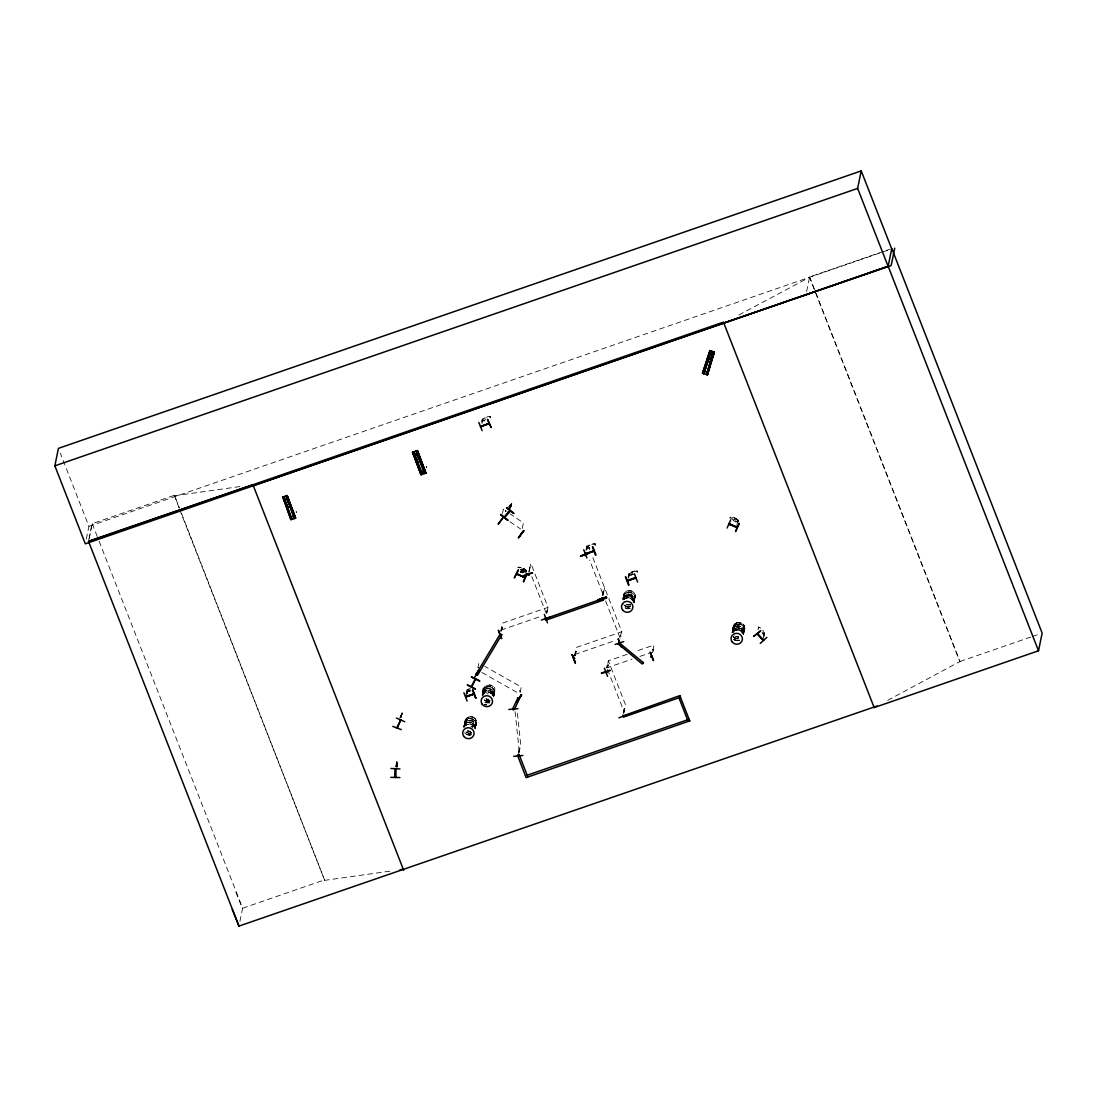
<?xml version="1.0" encoding="UTF-8"?>
<svg xmlns="http://www.w3.org/2000/svg" width="1097" height="1097" viewBox="0 0 1097 1097"><rect width="100%" height="100%" fill="white"/><g stroke="black" fill="none" stroke-linecap="round" stroke-linejoin="round"><path stroke-width="0.75" stroke-dasharray="5 3.75" d="M397.004 761.894L396.127 766.885M397.155 766.556L397.004 761.771L395.811 766.885M397.251 766.556L397.087 763.306L396.757 766.734L397.141 764.746M464.182 726.502L465.498 722.224M465.567 724.87L465.759 724.431M463.839 727.078L466.129 724.541M466.499 719.303L467.404 719.248L466.76 718.96M466.664 719.714L467.171 719.481M473.205 725.501L473.177 724.651M474.548 724.884L473.671 725.528M475.262 728.737L474.974 725.761M475.591 725.309L475.207 728.298M475.947 724.802L475.988 723.376M487.754 688.381C484.147 688.505 481.446 692.495 482.845 695.868A5.718 5.471 11.6 0 1 488.453 688.655A5.718 5.471 11.6 0 1 493.472 696.472M482.598 694.566L482.557 692.975M482.995 692.632L483.379 689.643L485.82 687.408M484.271 693.112L483.763 693.139M484.051 692.522C476.921 684.226 502.563 680.579 492.457 694.895A5.718 5.471 11.6 0 0 493.691 687.188A5.718 5.471 11.6 0 0 485.724 685.803A5.718 5.471 11.6 0 0 484.408 693.441M484.943 687.586L485.806 687.517M491.538 692.906L491.977 693.839M492.718 693.482L491.662 692.522M493.143 693.441L493.019 692.591M493.677 696.787L493.746 695.251M494.061 694.963L493.677 691.988M494.404 691.439L494.363 692.865L494.678 691.233M624.138 598.784L624.316 598.222M630.35 598.098L627.374 597.591L624.508 598.839M625.674 593.518L626.058 592.75M633.545 598.633L633.038 599.524M634.066 602.445L634.121 600.909M634.395 599.017L633.997 602.006M634.793 597.083L634.738 598.509L635.053 596.878M732.508 632.174L732.549 630.734L732.234 632.297A5.718 5.471 11.6 0 1 738.775 627.964A5.718 5.471 11.6 0 1 743.492 634.34L743.656 632.859M732.906 630.24L733.29 627.237L735.305 625.002M734.318 631.049A5.718 5.471 11.6 0 1 735.634 623.411A5.718 5.471 11.6 0 1 743.601 624.796A5.718 5.471 11.6 0 1 742.299 632.434C752.912 622.561 727.709 618.036 734.236 631.077A5.718 5.471 11.6 0 1 735.634 623.411A5.718 5.471 11.6 0 1 743.615 624.742A5.718 5.471 11.6 0 1 742.312 632.366M733.687 630.377L734.455 630.213L733.674 630.734M734.771 625.112L735.744 624.906L734.867 625.345M742.628 631.077L741.915 630.103M733.962 632.914A5.704 5.458 11.6 0 1 734.867 625.592A5.704 5.458 11.6 0 1 742.559 625.962A5.704 5.458 11.6 0 1 742.984 633.339L744.328 629.034M744.369 630.624L743.272 626.401M396.511 766.926L396.771 762.881L396.62 766.94M397.032 767.639L397.237 765.72M86.32 539.052L88.926 526.327L60.308 453.13M88.788 539.642L92.025 523.872M89.255 538.298L92.244 523.68L174.423 495.282L179.414 508.048M179.03 507.842L174.423 495.282M239.928 921.357L242.615 908.22L99.114 541.232M389.915 871.169L324.685 880.343L180.031 509.639M400.899 716.547L402.188 713.16L401.475 713.749M400.926 717.219L401.79 713.023M401.228 717.342L402.229 713.064L401.612 714.476M401.049 716.739L402.133 713.023M395.825 766.09L396.689 761.894M481.418 422.153L482.762 419.095L481.24 423.84M482.022 423.579L482.762 419.095M484.929 418.78L485.697 419.356M489.81 417.011L490.551 416.833L487.973 416.572L481.994 419.671L485.121 417.587L483.366 420.082L485.08 420.11M502.453 513.465L503.317 509.255L508.679 512.902M466.156 693.948L467.02 689.752L468.035 689.752M465.69 697.034L467.02 689.752M466.924 693.688L467.788 689.492M467.048 693.976C469.955 688.313 464.648 690.987 470.16 688.08L467.034 690.054M468.584 689.656L468.419 690.479L470.133 690.52M505.95 510.489L505.731 511.723L505.717 510.283M470.147 688.148L469.489 691.412L472.313 690.328M464.237 725.09L463.866 726.79A5.718 5.471 11.6 0 1 470.421 722.375A5.718 5.471 11.6 0 1 475.166 728.669L475.481 727.05M464.292 724.76L464.621 723.156M464.689 722.827L465.046 721.223M509.721 509.927L511.394 503.729L510.53 507.321M510.53 507.925L511.394 503.729M478.635 667.936L477.908 667.525L478.95 663.013L483.324 665.495M511.065 506.718L511.723 503.825L511.421 506.17M475.536 726.721L475.865 725.117M475.933 724.788L476.249 723.17M493.54 695.471A5.677 5.43 11.6 0 0 482.31 694.95L482.653 693.153M482.707 692.824L483.037 691.22M483.105 690.891L483.462 689.273M500.712 631.433L502.412 623.137L548.034 607.368L530.797 563.282L529.097 571.578M501.096 630.364L502.316 627.127L501.864 630.103M522.241 528.493L523.392 522.899L510.009 513.807M501.48 631.173L502.316 627.127M492.388 693.592L492.937 692.783M493.581 696.65L493.897 695.1M493.952 694.785L494.281 693.181M526.107 572.072L520.664 568.589L521.87 567.972L523.502 569.686L521.486 569.837M524.503 572.209L523.557 569.7M525.614 570.563L526.409 570.467L525.436 570.481M526.149 571.976L526.313 570.755C525.724 568.205 516.673 566.203 518.785 567.602M528.795 571.688L529.933 567.533L529.659 570.975M529.083 572.428L529.632 567.643M520.115 692.591L521.267 686.996L484.778 666.332M546.32 613.566L546.882 610.864L546.868 611.715M546.896 612.962L548.034 607.368M518.593 752.144L519.43 748.099M518.634 753.474L519.745 748.072M518.991 752.912L520.691 744.616L517.236 711.295M585.921 550.529L587.348 543.577L591.036 553.025M586.333 549.83L587.567 546.471L587.101 549.57M586.676 548.226L586.799 546.745M586.991 549.282L587.567 546.471M595.164 545.25L595.397 544.139C592.366 542.028 582.288 550.461 589.898 545.003L588.143 547.485L589.857 547.513M595.205 545.346L595.438 544.235L592.791 544.098M574.485 655.8L576.186 647.504L621.821 631.735L591.653 554.602M574.595 656.088L576.09 651.495L575.363 655.828M575.253 655.54L576.09 651.495M602.294 595.314L603.419 591.16L603.432 595.356M602.582 595.205L603.419 591.16M602.856 594.711L603.707 591.914M604.584 587.663L603.144 594.656L589.596 560.019M603.144 595.452L603.117 591.269M606.614 667.881L607.162 665.18L608.232 664.823L607.011 668.073M627.21 654.306L608.328 660.833L606.902 667.826L632.078 659.132M607.793 667.799L608.232 664.823M623.082 598.468L623.411 596.864L623.713 599.661M623.48 596.535L623.836 594.931M628.019 577.845L628.883 573.649L629.719 573.8M628.416 576.734L629.843 573.662L628.334 580.67M628.8 577.584L629.664 573.388M621.821 631.735L620.162 636.246M633.956 602.308L634.285 600.758M634.34 600.429L634.669 598.825M623.288 712.556L624.412 708.415L623.576 713.311M623.576 712.46L624.412 708.415M623.864 713.201L625.564 704.905L608.328 660.833M652.811 650.658L653.963 645.063L635.081 651.591M652.646 652.304C654.799 649.589 651.316 649.314 653.195 649.602M733.276 517.208L731.521 518.689L733.207 520.115L737.033 521.006L737.211 520.17C736.786 517.523 730.04 515.617 730.108 518.264M730.245 517.126L730.012 518.237M730.945 517.537L730.287 517.263M736.814 525.655L737.966 520.06L738.734 520.376L737.966 520.06M732.618 630.432L732.947 628.814M733.015 628.499L733.344 626.881M806.624 291.473L809.6 276.951L890.161 249.115M743.423 634.491L743.821 632.708M743.876 632.379L744.205 630.775M744.26 630.46L744.589 628.828M760.893 628.115L758.48 627.059L758.329 628.101M758.054 629.884L758.548 626.99M763.608 635.67L764.417 632.667L764.403 636.054M762.977 639.674L764.417 632.667M764.17 636.26L764.143 632.969M887.706 700.352L959.971 661.505L809.6 276.951M399.884 718.453L400.762 715.683M482.173 694.785L483.434 692.097L487.37 690.136M473.575 724.431L473.479 725.309M474.494 725.24L473.218 723.376M493.623 696.362L494.061 694.963M622.931 598.605L624.289 595.932M633.216 598.948L632.023 597.083M732.097 632.393L733.344 629.692L735.799 628.046M741.874 631.049L742.847 630.391M743.533 633.956L743.588 629.582M400.474 717.589L400.94 716.3M400.954 716.698L401.968 714.257M400.542 717.74L401.447 715.313M400.007 717.328L401.283 714.641M520.965 567.437L519.361 567.944M521.61 569.165L523.269 570.783L522.186 571.331M522.871 573.018L519.978 571.921L525.874 573.183M526.409 570.783L523.817 568.493L524.723 571.098L520.883 570.207M734.195 517.88L735.717 520.074L732.947 518.908L734.222 517.784M738.459 521.898L732.563 520.622L735.456 521.733M509.406 508.336L511.49 504.935L509.899 506.238M483.516 689.56L485.642 687.284M482.611 693.4C483.516 688.463 493.581 690.466 492.018 692.646M465.101 721.497L465.882 720.29M467.473 722.375L465.005 724.102L463.757 726.721A5.718 5.471 11.6 0 1 470.448 722.292A5.718 5.471 11.6 0 1 475.138 728.751M464.196 725.336L465.018 724.034M464.758 725.803L463.976 726.996A5.718 5.471 11.6 0 1 473.822 726.2M473.109 724.651L474.178 724.445M482.899 692.509L483.324 694.017A5.704 5.458 11.6 0 1 489.591 686.818A5.704 5.458 11.6 0 1 493.074 695.731L493.869 694.511M493.088 695.717L494.459 693.03L494.075 690.054M475.454 726.447L474.672 727.654A5.704 5.458 11.6 0 0 471.162 718.754A5.704 5.458 11.6 0 0 464.922 725.981L464.525 722.978L466.965 719.344M474.795 727.613C480.39 721.168 469.05 716.478 466.499 719.413M624.687 593.998L623.315 596.686L623.617 599.593M623.809 597.742L623 599.044A5.718 5.471 11.6 0 1 633.943 602.459A5.677 5.43 11.6 0 0 623.11 599.25M632.229 598.976L633.298 598.893M633.943 599.552C641.224 588.211 617.817 588.403 624.879 598.948M633.476 601.362L634.834 598.688L633.751 594.437M733.303 627.237L734.222 625.962M743.437 633.737A5.704 5.458 11.6 0 0 739.172 626.03C735.662 625.345 731.973 628.389 732.412 632.037A5.8 5.54 11.6 0 1 739.159 626.058L741.915 627.278L743.67 629.664M739.872 630.062L742.943 633.23A5.8 5.54 11.6 0 0 732.22 632.722L733.098 631.461M742.669 631.022L741.586 631.09M509.2 508.021L510.612 505.895M491.566 691.549L490.345 690.657M473.15 723.485L470.476 722.141L466.115 723.129M741.49 629.143L740.256 628.252M634.889 571.002L631.954 571.894L637.426 571.18C635.136 571.798 638.564 569.864 637.206 572.264L637.522 571.139L633.888 571.496M511.723 503.825L508.048 507.212L510.091 505.004M484.202 692.742L482.255 695.128A5.718 5.471 11.6 0 1 492.937 695.525C491.607 692.207 487.123 690.904 484.175 692.92M492.978 693.551L491.826 693.647M465.375 722.265L467.884 720.619M464.648 725.844L465.841 724.843M474.041 726.831L475.947 724.623L476.098 720.345M624.577 594.039L625.77 593.052M624.179 595.973L628.128 594.025M623.809 597.81C625.564 591.475 637.096 600.594 631.899 598.756M623.439 599.552L625.948 597.906M632.379 598.153L634.08 600.978L633.778 599.483M632.832 600.539L633.943 599.565M734.483 624.275L735.593 623.302M733.824 627.909L734.908 626.949M732.974 631.502L734.085 630.514M758.548 627.141L759.069 627.566M762.223 633.655L764.609 634.656M628.896 574.06L631.995 571.907L630.24 574.389L632.078 574.375L631.31 575.308L628.663 575.171M510.009 504.949L511.792 503.88M511.572 504.99L509.831 506.183L510.558 506.17M738.843 315.004L809.531 277.28L959.916 661.834M625.688 593.066L630.021 592.161L632.777 593.395M624.92 596.85L629.267 595.863M485.313 687.408L489.646 686.503L492.388 687.737M491.826 692.372L492.896 692.426M467.048 719.536L468.282 718.686M465.759 724.856L470.106 723.951L472.848 725.186M473.26 725.432L474.411 725.638M736.608 624.358L735.072 625.208M734.181 630.35L739.885 630.062M520.513 569.631L521.637 569.082M88.926 526.327L888.488 250.006M484.49 420.946L481.775 420.782L487.26 419.89M500.972 630.131L541.877 615.993M574.746 654.498L615.664 640.36M639.935 656.404L652.523 652.057M242.615 908.22L324.794 879.821M959.971 661.505L1030.865 637M1032.483 636.452L1038.928 634.217M586.909 547.033L587.745 546.759M634.203 574.321L628.732 575.034M547.17 611.619L546.498 612.167L546.882 610.864M501.644 627.676L502.426 627.415M575.418 652.043L576.199 651.783M624.166 598.633L624.769 599.003A5.718 5.471 11.6 0 1 626.113 591.393A5.718 5.471 11.6 0 1 634.08 592.791A5.718 5.471 11.6 0 1 632.777 600.416M630.734 604.9L626.277 604.694A5.718 5.471 11.6 0 0 630.665 604.927M630.377 606.641L627.361 606.943L623.576 604.625A5.718 5.471 11.6 0 0 630.322 606.641M736.567 624.344L739.556 624.111L742.312 625.345M735.785 628.115L737.28 627.731M488.508 701.353L490.002 700.983L485.546 700.777M467.829 720.619L472.286 720.825L475.344 723.993M473.602 724.212L474.754 724.733M471.587 732.919L468.57 733.235L465.827 731.918A5.718 5.471 11.6 0 0 471.545 732.851A5.718 5.471 11.6 0 1 465.882 731.946L468.57 733.221M469.694 735.059L471.203 734.771A5.704 5.458 11.6 0 1 464.497 732.755M174.313 495.789L241.217 486.382M520.472 571.18L523.749 572.552L522.35 571.057L524.009 570.838L520.828 569.535M510.05 505.073L510.777 505.059M517.88 567.314L521.006 567.341M526.094 571.839L520.28 570.632M526.053 571.935L520.239 570.714M735.374 521.774L738.5 521.802M628.115 594.012L632.379 595.328L634.135 597.7M627.402 597.618L628.896 597.687M737.266 627.813L740.242 628.334M737.266 637.083L735.826 636.644L738.788 637.165A5.8 5.54 11.6 0 1 734.565 635.753M733.125 636.507L735.443 638.454L738.432 638.893A5.718 5.471 11.6 0 1 733.207 636.479M488.138 686.448L489.646 686.516A5.718 5.471 11.6 0 1 493.143 695.416M487.74 688.368L491.991 689.67L494.116 693.496M486.999 701.216L488.522 701.298M468.94 722.141L470.448 722.224M470.448 731.507L467.487 730.986A5.718 5.471 11.6 0 0 470.421 731.521M469.722 735.072L466.746 734.565L464.415 732.686M586.538 548.171L589.171 548.308M466.815 691.165L469.53 691.371M632.571 573.676L631.694 573.58L632.914 571.729M630.377 590.447L631.831 590.899M736.91 638.879L734.181 637.576M482.365 694.662A5.677 5.43 11.6 0 1 488.878 690.287L490.332 690.726M488.522 692.015L489.975 692.454M484.778 704.548L486.232 705.001A5.8 5.54 11.6 0 1 484.778 704.535A5.8 5.54 11.6 0 0 486.245 704.877M518.031 567.286L518.716 567.67M520.664 571.318L522.501 572.086M730.355 517.181L731.123 517.51M761.99 632.544L763.498 633.312L762.977 630.268L764.76 633.613M634.848 571.043L636.027 571.66M481.885 672.502L518.374 693.167M478.073 667.264L478.786 667.675M630.336 598.112L633.326 601.225M625.921 606.422L623.59 604.557M484.257 699.982L485.546 700.832L484.243 700.064A5.718 5.471 11.6 0 0 489.948 700.983A5.677 5.43 11.6 0 1 484.312 700.064M474.165 724.459L474.96 725.844M471.162 726.324L472.45 727.119L471.134 726.337A5.704 5.458 11.6 0 1 472.396 727.078A5.8 5.54 11.6 0 0 471.148 726.337M509.913 521.706L520.622 528.987M736.087 518.415L738.679 520.787M736.046 518.497L738.596 520.746M742.271 625.345L743.355 626.428M741.874 627.265L742.902 628.334M741.545 629.047L742.696 630.377M632.736 593.381L633.819 594.478M492.347 687.737L493.431 688.82M491.607 691.535L492.786 692.783M476.084 720.331C473.383 712.625 460.836 718.645 465.91 725.419M472.807 725.186L473.89 726.269M743.286 626.401L744.068 627.731M742.587 630.131L743.3 631.502M493.376 688.793L494.157 690.123M492.676 692.522L493.376 693.894M475.289 719.083A5.718 5.471 11.6 0 1 473.986 726.708A5.718 5.471 11.6 0 0 475.275 719.138A5.718 5.471 11.6 0 0 467.295 717.753A5.718 5.471 11.6 0 0 466.006 725.323A5.718 5.471 11.6 0 1 467.295 717.753A5.718 5.471 11.6 0 1 475.289 719.083L476.071 720.345M475.015 720.77L475.741 722.059M235.855 892.053L242.519 908.741M605.599 600.95L620.381 638.728M607.519 669.403L624.138 711.912M490.29 417.834L490.606 416.695L489.715 417.011M531.826 576.583L545.991 612.784M179.647 509.433L324.685 880.343M92.244 523.68L98.483 539.642M621.053 636.274L620.655 635.245L620.641 636.095M607.464 665.084L607.752 665.824L607.162 665.18M624.111 708.511L624.399 709.265M743.67 629.664L744.027 631.09M743.313 631.433L743.643 632.942M733.194 628.348L733.536 629.76M732.81 630.117L733.249 631.611M634.45 595.698L634.793 597.097M634.052 597.632L634.491 599.14M493.403 693.825L493.732 695.333M475.262 723.924L475.687 725.432M515.11 711.624L519.251 751.61M743.505 633.888A5.8 5.54 11.6 0 0 739.159 626.058A5.704 5.458 11.6 0 0 732.59 631.858M734.332 630.981A5.718 5.471 11.6 0 1 735.648 623.357A5.718 5.471 11.6 0 1 743.601 624.796A5.718 5.471 11.6 0 1 742.299 632.434M738.432 638.66A5.677 5.43 11.6 0 1 733.276 636.329M732.275 632.27A5.677 5.43 11.6 0 1 738.788 627.882A5.677 5.43 11.6 0 1 743.464 634.217M738.816 636.85A5.704 5.458 11.6 0 1 735.909 636.342M733.317 631.31A5.704 5.458 11.6 0 1 739.57 624.097A5.704 5.458 11.6 0 1 743.053 633.01M738.404 638.893A5.718 5.471 11.6 0 1 733.194 636.548M732.193 632.448A5.718 5.471 11.6 0 1 738.761 628.033A5.718 5.471 11.6 0 1 743.478 634.409M733.824 639.318A5.8 5.54 11.6 0 0 739.543 640.319L736.54 640.662L733.797 639.428A5.704 5.458 11.6 0 0 739.46 640.442M733.043 631.762A5.704 5.458 11.6 0 1 742.779 633.463M739.529 640.127A5.704 5.458 11.6 0 1 733.907 639.14M732.33 632.64A5.704 5.458 11.6 0 1 742.847 633.134M623.014 598.797A5.718 5.471 11.6 0 1 630.295 594.56A5.718 5.471 11.6 0 1 633.847 602.116M630.35 606.408A5.677 5.43 11.6 0 1 623.74 604.378M623.178 598.962A5.677 5.43 11.6 0 1 633.929 602.253M623.727 599.689A5.704 5.458 11.6 0 1 629.966 592.476A5.704 5.458 11.6 0 1 633.449 601.375M630.734 604.598A5.704 5.458 11.6 0 1 626.373 604.392M623.055 599.894A5.704 5.458 11.6 0 1 629.637 594.08A5.704 5.458 11.6 0 1 633.901 601.787M623.782 599.36A5.718 5.471 11.6 0 1 630.035 592.133A5.718 5.471 11.6 0 1 633.531 601.06M630.281 606.696A5.677 5.43 11.6 0 1 623.672 604.666M623.507 599.812A5.704 5.458 11.6 0 1 632.544 600.237M629.993 608.177A5.718 5.471 11.6 0 1 624.371 607.203M623.562 599.483A5.718 5.471 11.6 0 1 633.655 602.582M464.168 726.516A5.718 5.471 11.6 0 1 470.778 720.674A5.718 5.471 11.6 0 1 475.056 728.408M470.476 731.192A5.704 5.458 11.6 0 1 467.569 730.684M464.25 726.187A5.704 5.458 11.6 0 1 470.832 720.372A5.704 5.458 11.6 0 1 475.111 728.079M464.977 725.652A5.718 5.471 11.6 0 1 471.23 718.425A5.718 5.471 11.6 0 1 474.727 727.352M463.935 727.297A5.704 5.458 11.6 0 1 473.739 726.529M471.203 734.469A5.718 5.471 11.6 0 1 464.552 732.426M482.282 694.84A5.718 5.471 11.6 0 1 488.851 690.424A5.718 5.471 11.6 0 1 493.568 696.801M489.961 700.764A5.677 5.43 11.6 0 1 484.367 699.776M488.878 690.287A5.677 5.43 11.6 0 1 493.554 696.609M488.905 699.242A5.704 5.458 11.6 0 1 485.998 698.748M482.666 694.25A5.704 5.458 11.6 0 1 489.262 688.422A5.704 5.458 11.6 0 1 493.527 696.142M483.393 693.715A5.718 5.471 11.6 0 1 489.66 686.489M482.351 695.361A5.704 5.458 11.6 0 1 491.141 693.537M492.155 694.593A5.704 5.458 11.6 0 1 492.868 695.855M489.619 702.533A5.718 5.471 11.6 0 1 483.996 701.545M486.286 704.685A5.704 5.458 11.6 0 1 484.86 704.247M486.643 693.866A5.704 5.458 11.6 0 1 488.124 693.935M426.322 466.664A3.058 0.768 -20.7 0 1 426.472 467.226M426.39 466.842A3.058 0.768 -20.7 0 1 426.541 467.404M296.094 511.668A3.058 0.768 -20.7 0 1 296.245 512.244M296.163 511.846A3.058 0.768 -20.7 0 1 296.313 512.409M519.69 690.836L520.239 691.508L519.69 690.836M595.191 543.893L594.533 544.441L595.191 543.893M586.47 547.828L586.456 548.678L586.47 547.828M629.993 608.478L627.004 608.712L624.262 607.477A5.704 5.458 11.6 0 0 629.925 608.492M489.619 702.834L485.176 702.615A5.704 5.458 11.6 0 0 489.55 702.848M488.878 699.557L485.902 699.05A5.718 5.471 11.6 0 0 488.837 699.584"/><path stroke-width="1.5" d="M395.208 768.915L395.139 777.129M395.606 777.142L395.619 768.64L395.523 777.526M399.98 768.928L390.861 768.476M476.4 674.532L477.277 674.984L476.742 674.271M513.698 756.327L522.816 755.49M390.751 777.348L399.898 777.554M513.588 708.868L513.314 710.116L513.273 708.881M528.891 574.91L528.164 574.554M585.428 555.205L584.701 554.849M518.47 755.764L518.332 754.805L518.058 755.545M757.122 634.093L758.041 634.08M757.986 634.464L763.375 640.525L763.594 639.866M481.569 426.157L480.664 426.719L480.664 425.979M488.439 423.771L489.139 423.716M500.986 634.409L500.383 634.464M545.031 618.804L545.785 618.489M545.922 618.914L545.84 618.242M586.059 553.162L585.263 553.766L593.847 550.859M593.957 551.147L593.902 550.612M606.257 672.42L606.929 671.611M636.054 578.05L627.717 580.683M651.851 656.568L651.152 656.623M397.539 727.407L397.361 727.709M400.035 720.647L400.734 719.81M873.706 706.715L874.062 707.62L1038.516 650.782L1042.15 633.106L891.779 248.553L888.117 266.379L85.333 543.824L54.85 465.855L58.443 448.358L861.214 170.913L891.71 248.882M282.656 496.955L287.236 495.597L295.737 518.072L290.774 519.704L282.916 497.023M283.492 499.313L287.812 497.791M284.082 500.753L288.388 499.313M284.932 503.125L289.251 501.603M285.7 505.141L290.019 503.619M286.564 507.431L290.883 505.895M413.734 454.309L418.039 452.787M414.309 455.831L418.615 454.309M415.187 458.025L419.479 456.585M415.941 460.137L420.247 458.615M416.819 462.331L421.111 460.891M396.374 718.055L404.766 721.744M396.936 727.53L400.666 720.181M400.707 719.893L397.265 728.01M401.296 729.656L392.767 726.392M480.609 426.102L481.418 426.061M482.145 430.655L478.799 422.414M487.466 419.438L491.168 427.542L487.589 419.383M488.192 424.045L488.275 423.36M488.864 423.154L481.528 426.349M489.084 423.168L489.193 423.456M498.271 524.16L503.523 516.906L498.271 524.009M463.908 692.755L467.089 701.038M500.767 514.616L507.884 520.28L500.753 514.644M465.69 696.376L474.069 693.866M465.855 696.787L474.233 693.907M471.367 677.055L479.567 681.141M504.318 516.893L510.064 510.393M504.469 517.537L510.256 510.845M509.611 511.586L505.045 516.865M471.271 686.53L475.234 679.262M471.559 685.982L471.587 687.037L475.604 679.07M474.206 677.96L478.703 670.528M501.836 634.615L477.62 675.08L476.125 673.983M475.55 679.331L474.864 679.866M476.825 673.983L476.509 674.655L476.605 673.969M473.314 693.798L473.479 694.209M474.027 694.305L474.123 693.619M475.44 689.081L467.281 684.912L475.481 688.943M475.714 698.158L472.629 689.725L475.796 697.994M513.753 513.478L506.663 507.733L513.739 513.41M498.477 630.418L501.658 638.701L498.367 630.432M518.456 537.708L523.667 530.591M520.897 533.608L520.814 534.431L521.157 533.786M516.673 573.717L517.606 574.184M516.632 573.964L524.942 577.776L516.893 573.704M517.441 574.636L517.482 573.95M518.332 570.083L514.328 577.927L518.223 570.029M524.023 575.76L532.429 572.579M523.708 581.849L526.889 573.649M524.393 576.844L525.065 577.502L516.824 574.005M528.809 575.363L528.507 574.197M528.672 574.334L528.411 575.308M532.58 572.949L523.859 575.514M508.83 709.457L517.921 708.662M519.471 698.638L514.411 709.444L512.834 708.497M516.714 702.053L521.665 694.881L516.701 702.039M512.793 708.717L517.853 697.911M518.428 697.555L518.744 698.24M518.977 697.87L518.758 698.528M518.209 697.761L519.1 698.035M516.783 702.231L521.377 694.716M549.954 617.2L541.356 620.052M544.373 614.43L547.458 622.863M545.058 618.502L545.223 618.914M545.401 618.393L545.812 620.189L602.897 600.265M689.835 720.852L526.107 777.636L517.537 755.38M545.662 618.297L545.127 618.064M527.822 776.841L519.21 754.805M527.191 775.236L689.204 719.248M589.103 553.203L580.56 556.248L588.966 552.888M583.727 549.775L586.922 557.907M585.058 554.492L585.016 555.685L584.756 554.588M585.469 553.368L585.62 553.779M586.264 553.834L593.751 550.9M595.959 554.972L592.791 546.704M592.435 546.8L595.493 555.151M593.093 550.79L593.216 551.503M572.277 654.648L575.431 663.068L572.195 654.772M573.978 658.378L574.019 659.119L574.581 658.186M597.81 600.128L606.49 597.687M602.157 597.961L602.582 599.62M602.445 598.715L545.36 618.639M601.554 673.489L610.124 670.596M604.406 668.114L607.573 676.396M605.983 672.598L605.997 671.995M606.298 672.118L606.339 672.914M627.415 580.423L635.78 577.488M627.566 580.272L628.279 580.779L635.149 577.982M628.279 580.121L628.156 580.066M615.129 644.433L623.727 641.58M629.006 584.962L625.715 576.693M621.711 647.065L618.146 638.811L621.355 647.189M643.459 662.533L642.266 664.042L618.338 644.035M618.9 642.376L619.435 642.677M618.845 642.883L618.996 643.295M619.613 642.609L619.764 642.993M634.409 573.772L637.576 582.054M635.177 577.694L635.218 578.421L635.986 577.516M618.886 717.795L627.47 714.887M622.835 716.204L622.973 715.134L623.507 717.136L680.593 697.198M623.37 715.779L679.962 695.594M706.66 361.023L711.048 362.353M707.373 358.815L711.775 360.063M708.004 356.772L712.406 358.02M708.744 354.386L713.132 355.716M709.211 352.946L713.612 354.18M702.56 373.309L709.951 350.546M650.905 656.884L650.987 656.198M651.906 656.308L650.987 656.856L651.659 656.308M653.387 660.559L650.233 652.139L653.51 660.504M678.92 697.774L687.545 719.824M727.119 528.014L730.684 519.841M729.889 524.256L728.998 523.612M729.217 523.598L737.376 527.41M739.117 523.392L735.58 531.414M737.349 527.122L736.581 526.793M736.704 526.752L736.457 527.451M737.047 527.698L737.294 526.999M757.616 633.627L763.608 640.209M760.578 630.967L753.557 636.493L760.605 630.816M763.265 640.168L757.191 634.08M888.117 266.379L857.635 188.41L861.214 170.913M760.221 643.404L766.872 637.357M894.727 248.21L891.162 265.556L723.801 323.025M702.45 373.268L709.951 350.629L714.312 351.972L707.496 374.831L713.969 351.986M703.712 373.597L710.431 350.875L711.117 351.095L703.931 373.734L711.089 351.095M703.314 373.529L710.829 350.944M713.091 351.712L706.591 374.557L713.461 351.712M707.195 374.625L714.339 351.89L706.838 374.625L707.51 374.831M480.555 426.349L489.043 423.744L480.705 426.664M606.888 672.146L606.079 671.967M526.834 573.608L523.31 581.533M735.538 531.565L739.213 523.571M507.829 520.321L500.822 514.479M476.071 674.202L500.246 633.956L501.795 634.834M601.663 598.304L602.253 599.757M516.66 702.176L521.308 694.538M523.68 530.591L518.428 537.845L523.845 530.879M618.297 644.254L619.448 642.965L643.418 662.753M728.943 523.859L737.225 527.3M294.901 518.346L294.229 518.566L286.098 495.885L295.422 518.072M295.175 518.264L286.948 495.515L295.463 518.113M291.706 519.402L283.41 496.804M412.554 452.211L417.477 450.593L425.951 473.068L421.001 474.699L412.499 452.225L421.015 474.699M414.008 451.717L413.336 451.95L421.838 474.411M416.024 451.086L424.484 473.561M425.91 473.095L417.45 450.606M593.792 551.256L580.519 556.11M474.014 694.264L465.8 697.048M619.544 643.349L618.845 643.541M232.303 909.399L238.954 926.087L877.189 705.974M737.129 527.671L728.97 524.297M625.372 576.816L628.54 585.099M575.322 663.095L572.223 654.676M283.712 496.763L291.994 519.251M286.125 495.926L294.832 518.374L286.386 495.885M412.801 452.074L421.303 474.548M413.103 452.033L421.605 474.507M416.86 450.798L425.403 473.26M291.075 519.553L282.834 497.051M295.367 518.141L287.126 495.638M54.85 465.855L857.635 188.41M253.284 485.642L888.145 266.228L1038.516 650.782M517.496 755.6L519.155 755.024M88.459 541.219L252.927 484.737L403.655 870.195M597.769 600.224L606.339 597.289M597.796 600.32L606.476 597.467M601.403 673.051L609.973 670.157M420.494 472.204L424.786 470.764M290.266 517.208L294.558 515.768M518.36 697.843L519.046 698.295M472.656 689.821L475.837 698.103M399.952 869.756L403.298 869.29M518.346 755.093L517.962 755.806M422.51 474.192L413.692 451.731M703.15 373.474L707.195 374.598M703.547 370.964L707.922 372.308M517.811 698.131L519.43 698.858M471.518 676.835L479.732 680.839M476.482 674.532L477.195 674.943M874.172 707.579L723.444 322.134L88.583 541.534L238.954 926.087M679.921 695.813L689.794 721.072M602.226 598.866L602.856 600.484M618.927 642.335L619.202 643.089M417.162 450.593L425.691 473.109M416.325 450.881L424.854 473.383M573.8 658.735L574.65 658.488L573.896 658.721M729.779 523.886L729.546 524.544L729.793 523.845M606.216 596.974L597.618 599.867L598.043 600.95L606.614 598.03L606.202 596.96M732.097 641.91A5.718 5.471 11.6 0 0 741.942 641.128A5.718 5.471 11.6 0 0 736.169 633.312A5.718 5.471 11.6 0 0 732.097 641.91M622.561 609.959A5.718 5.471 11.6 0 0 632.407 609.178A5.718 5.471 11.6 0 0 626.634 601.362A5.718 5.471 11.6 0 0 622.561 609.959M463.743 736.306A5.718 5.471 11.6 0 0 473.602 735.538A5.718 5.471 11.6 0 0 467.829 727.722A5.718 5.471 11.6 0 0 463.743 736.306M482.186 704.301A5.718 5.471 11.6 0 0 492.032 703.52A5.718 5.471 11.6 0 0 486.259 695.717A5.718 5.471 11.6 0 0 482.186 704.301"/></g></svg>
